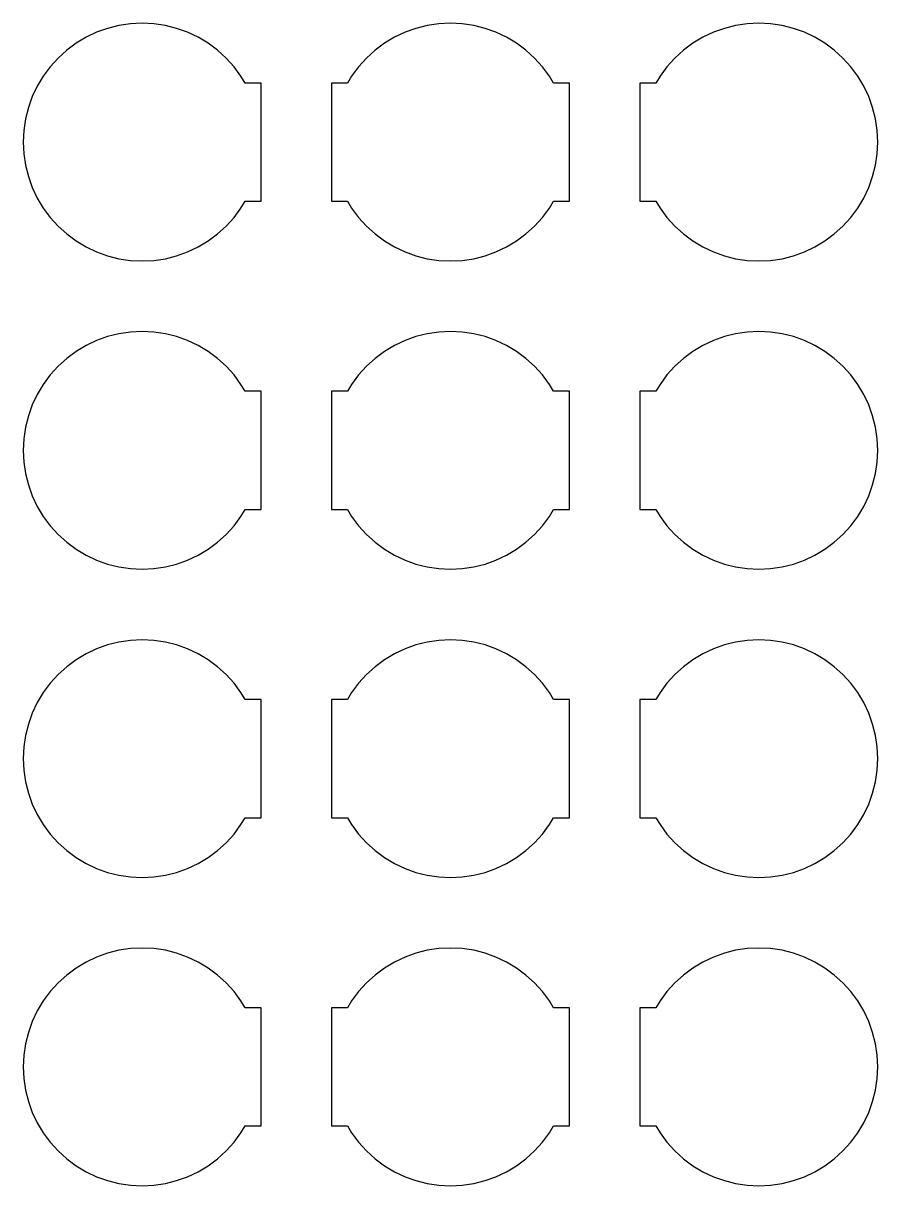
# Model space of a CAD drawing. Extents: x -5 to 101, y -4 to 66.
# Drawn here: x -4.97 to 19.97, y -3.97 to 29.97 of the extents above; entities that cross this region are included whole.
import ezdxf

# ---------------------------------------------------------------- set-up
doc = ezdxf.new("R2010")
doc.units = 0

msp = doc.modelspace()

# ---------------------------------------------------------------- linework, layer by layer
for p, q in [((-2.17696, 29.9033), (-2.50728, 29.8206)), ((-1.84012, 29.9533), (-2.17696, 29.9033)), ((-1.5, 29.97), (-1.84012, 29.9533)), ((-1.15987, 29.9533), (-1.5, 29.97)), ((-0.82303, 29.9033), (-1.15987, 29.9533)), ((-0.49271, 29.8206), (-0.82303, 29.9033)), ((6.82303, 29.9033), (6.49271, 29.8206)), ((7.15987, 29.9533), (6.82303, 29.9033)), ((7.5, 29.97), (7.15987, 29.9533)), ((7.84013, 29.9533), (7.5, 29.97)), ((8.17697, 29.9033), (7.84013, 29.9533)), ((8.50729, 29.8206), (8.17697, 29.9033)), ((15.823, 29.9033), (15.4927, 29.8206)), ((16.1599, 29.9533), (15.823, 29.9033)), ((16.5, 29.97), (16.1599, 29.9533)), ((16.8401, 29.9533), (16.5, 29.97)), ((17.177, 29.9033), (16.8401, 29.9533)), ((17.5073, 29.8206), (17.177, 29.9033)), ((-3.13574, 29.5603), (-3.42783, 29.3852)), ((-2.82791, 29.7059), (-3.13574, 29.5603)), ((-2.50728, 29.8206), (-2.82791, 29.7059)), ((-0.17207, 29.7059), (-0.49271, 29.8206)), ((0.13576, 29.5603), (-0.17207, 29.7059)), ((0.42784, 29.3852), (0.13576, 29.5603)), ((5.86424, 29.5603), (5.57216, 29.3852)), ((6.17207, 29.7059), (5.86424, 29.5603)), ((6.49271, 29.8206), (6.17207, 29.7059)), ((8.82793, 29.7059), (8.50729, 29.8206)), ((9.13576, 29.5603), (8.82793, 29.7059)), ((9.42784, 29.3852), (9.13576, 29.5603)), ((14.8642, 29.5603), (14.5722, 29.3852)), ((15.1721, 29.7059), (14.8642, 29.5603)), ((15.4927, 29.8206), (15.1721, 29.7059)), ((17.8279, 29.7059), (17.5073, 29.8206)), ((18.1357, 29.5603), (17.8279, 29.7059)), ((18.4278, 29.3852), (18.1357, 29.5603)), ((-3.42783, 29.3852), (-3.70134, 29.1823)), ((0.70135, 29.1823), (0.42784, 29.3852)), ((5.57216, 29.3852), (5.29865, 29.1823)), ((9.70135, 29.1823), (9.42784, 29.3852)), ((14.5722, 29.3852), (14.2986, 29.1823)), ((18.7013, 29.1823), (18.4278, 29.3852)), ((-3.95366, 28.9537), (-4.18234, 28.7013)), ((-3.70134, 29.1823), (-3.95366, 28.9537)), ((0.95367, 28.9537), (0.70135, 29.1823)), ((1.18236, 28.7013), (0.95367, 28.9537)), ((5.04633, 28.9537), (4.81764, 28.7013)), ((5.29865, 29.1823), (5.04633, 28.9537)), ((9.95367, 28.9537), (9.70135, 29.1823)), ((10.1824, 28.7013), (9.95367, 28.9537)), ((14.0463, 28.9537), (13.8176, 28.7013)), ((14.2986, 29.1823), (14.0463, 28.9537)), ((18.9537, 28.9537), (18.7013, 29.1823)), ((19.1823, 28.7013), (18.9537, 28.9537)), ((-4.18234, 28.7013), (-4.38519, 28.4278)), ((1.38521, 28.4278), (1.18236, 28.7013)), ((4.81764, 28.7013), (4.61479, 28.4278)), ((10.3852, 28.4278), (10.1824, 28.7013)), ((13.8176, 28.7013), (13.6148, 28.4278)), ((19.3852, 28.4278), (19.1823, 28.7013)), ((-4.38519, 28.4278), (-4.56026, 28.1357)), ((1.50677, 28.225), (1.38521, 28.4278)), ((1.97, 28.225), (1.50677, 28.225)), ((1.97, 24.775), (1.97, 28.225)), ((4.49323, 28.225), (4.03, 28.225)), ((4.03, 28.225), (4.03, 24.775)), ((4.61479, 28.4278), (4.49323, 28.225)), ((10.5068, 28.225), (10.3852, 28.4278)), ((10.97, 28.225), (10.5068, 28.225)), ((10.97, 24.775), (10.97, 28.225)), ((13.4932, 28.225), (13.03, 28.225)), ((13.03, 28.225), (13.03, 24.775)), ((13.6148, 28.4278), (13.4932, 28.225)), ((19.5603, 28.1357), (19.3852, 28.4278)), ((-4.56026, 28.1357), (-4.70586, 27.8279)), ((19.7059, 27.8279), (19.5603, 28.1357)), ((-4.82057, 27.5073), (-4.90332, 27.177)), ((-4.70586, 27.8279), (-4.82057, 27.5073)), ((19.8206, 27.5073), (19.7059, 27.8279)), ((19.9033, 27.177), (19.8206, 27.5073)), ((-4.90332, 27.177), (-4.95328, 26.8401)), ((19.9533, 26.8401), (19.9033, 27.177)), ((-4.95328, 26.8401), (-4.96999, 26.5)), ((19.97, 26.5), (19.9533, 26.8401)), ((-4.96999, 26.5), (-4.95328, 26.1599)), ((19.9533, 26.1599), (19.97, 26.5)), ((-4.95328, 26.1599), (-4.90332, 25.823)), ((19.9033, 25.823), (19.9533, 26.1599)), ((-4.90332, 25.823), (-4.82057, 25.4927)), ((19.8206, 25.4927), (19.9033, 25.823)), ((-4.82057, 25.4927), (-4.70586, 25.1721)), ((19.7059, 25.1721), (19.8206, 25.4927)), ((-4.70586, 25.1721), (-4.56026, 24.8643)), ((19.5603, 24.8643), (19.7059, 25.1721)), ((-4.56026, 24.8643), (-4.38519, 24.5722)), ((19.3852, 24.5722), (19.5603, 24.8643)), ((-4.38519, 24.5722), (-4.18234, 24.2987)), ((1.18236, 24.2987), (1.38521, 24.5722)), ((1.38521, 24.5722), (1.50677, 24.775)), ((1.50677, 24.775), (1.97, 24.775)), ((4.03, 24.775), (4.49323, 24.775)), ((4.49323, 24.775), (4.61479, 24.5722)), ((4.61479, 24.5722), (4.81764, 24.2987)), ((10.1824, 24.2987), (10.3852, 24.5722)), ((10.3852, 24.5722), (10.5068, 24.775)), ((10.5068, 24.775), (10.97, 24.775)), ((13.03, 24.775), (13.4932, 24.775)), ((13.4932, 24.775), (13.6148, 24.5722)), ((13.6148, 24.5722), (13.8176, 24.2987)), ((19.1823, 24.2987), (19.3852, 24.5722)), ((-4.18234, 24.2987), (-3.95366, 24.0463)), ((0.95367, 24.0463), (1.18236, 24.2987)), ((4.81764, 24.2987), (5.04633, 24.0463)), ((9.95367, 24.0463), (10.1824, 24.2987)), ((13.8176, 24.2987), (14.0463, 24.0463)), ((18.9537, 24.0463), (19.1823, 24.2987)), ((-3.95366, 24.0463), (-3.70134, 23.8177)), ((-3.70134, 23.8177), (-3.42783, 23.6148)), ((0.42784, 23.6148), (0.70135, 23.8177)), ((0.70135, 23.8177), (0.95367, 24.0463)), ((5.04633, 24.0463), (5.29865, 23.8177)), ((5.29865, 23.8177), (5.57216, 23.6148)), ((9.42784, 23.6148), (9.70135, 23.8177)), ((9.70135, 23.8177), (9.95367, 24.0463)), ((14.0463, 24.0463), (14.2986, 23.8177)), ((14.2986, 23.8177), (14.5722, 23.6148)), ((18.4278, 23.6148), (18.7013, 23.8177)), ((18.7013, 23.8177), (18.9537, 24.0463)), ((-3.42783, 23.6148), (-3.13574, 23.4397)), ((-3.13574, 23.4397), (-2.82791, 23.2941)), ((-0.17207, 23.2941), (0.13576, 23.4397)), ((0.13576, 23.4397), (0.42784, 23.6148)), ((5.57216, 23.6148), (5.86424, 23.4397)), ((5.86424, 23.4397), (6.17207, 23.2941)), ((8.82793, 23.2941), (9.13576, 23.4397)), ((9.13576, 23.4397), (9.42784, 23.6148)), ((14.5722, 23.6148), (14.8642, 23.4397)), ((14.8642, 23.4397), (15.1721, 23.2941)), ((17.8279, 23.2941), (18.1357, 23.4397)), ((18.1357, 23.4397), (18.4278, 23.6148)), ((-2.82791, 23.2941), (-2.50728, 23.1794)), ((-2.50728, 23.1794), (-2.17696, 23.0967)), ((-2.17696, 23.0967), (-1.84012, 23.0467)), ((-1.15987, 23.0467), (-0.82303, 23.0967)), ((-0.82303, 23.0967), (-0.49271, 23.1794)), ((-0.49271, 23.1794), (-0.17207, 23.2941)), ((6.17207, 23.2941), (6.49271, 23.1794)), ((6.49271, 23.1794), (6.82303, 23.0967)), ((6.82303, 23.0967), (7.15987, 23.0467)), ((7.84013, 23.0467), (8.17697, 23.0967)), ((8.17697, 23.0967), (8.50729, 23.1794)), ((8.50729, 23.1794), (8.82793, 23.2941)), ((15.1721, 23.2941), (15.4927, 23.1794)), ((15.4927, 23.1794), (15.823, 23.0967)), ((15.823, 23.0967), (16.1599, 23.0467)), ((16.8401, 23.0467), (17.177, 23.0967)), ((17.177, 23.0967), (17.5073, 23.1794)), ((17.5073, 23.1794), (17.8279, 23.2941)), ((-1.84012, 23.0467), (-1.5, 23.03)), ((-1.5, 23.03), (-1.15987, 23.0467)), ((7.15987, 23.0467), (7.5, 23.03)), ((7.5, 23.03), (7.84013, 23.0467)), ((16.1599, 23.0467), (16.5, 23.03)), ((16.5, 23.03), (16.8401, 23.0467)), ((-2.82791, 20.7059), (-3.13574, 20.5603)), ((-2.50728, 20.8206), (-2.82791, 20.7059)), ((-2.17696, 20.9033), (-2.50728, 20.8206)), ((-1.84012, 20.9533), (-2.17696, 20.9033)), ((-1.5, 20.97), (-1.84012, 20.9533)), ((-1.15987, 20.9533), (-1.5, 20.97)), ((-0.82303, 20.9033), (-1.15987, 20.9533)), ((-0.49271, 20.8206), (-0.82303, 20.9033)), ((-0.17207, 20.7059), (-0.49271, 20.8206)), ((0.13576, 20.5603), (-0.17207, 20.7059)), ((6.17207, 20.7059), (5.86424, 20.5603)), ((6.49271, 20.8206), (6.17207, 20.7059)), ((6.82303, 20.9033), (6.49271, 20.8206)), ((7.15987, 20.9533), (6.82303, 20.9033)), ((7.5, 20.97), (7.15987, 20.9533)), ((7.84013, 20.9533), (7.5, 20.97)), ((8.17697, 20.9033), (7.84013, 20.9533)), ((8.50729, 20.8206), (8.17697, 20.9033)), ((8.82793, 20.7059), (8.50729, 20.8206)), ((9.13576, 20.5603), (8.82793, 20.7059)), ((15.1721, 20.7059), (14.8642, 20.5603)), ((15.4927, 20.8206), (15.1721, 20.7059)), ((15.823, 20.9033), (15.4927, 20.8206)), ((16.1599, 20.9533), (15.823, 20.9033)), ((16.5, 20.97), (16.1599, 20.9533)), ((16.8401, 20.9533), (16.5, 20.97)), ((17.177, 20.9033), (16.8401, 20.9533)), ((17.5073, 20.8206), (17.177, 20.9033)), ((17.8279, 20.7059), (17.5073, 20.8206)), ((18.1357, 20.5603), (17.8279, 20.7059)), ((-3.42783, 20.3852), (-3.70134, 20.1823)), ((-3.13574, 20.5603), (-3.42783, 20.3852)), ((0.42784, 20.3852), (0.13576, 20.5603)), ((0.70135, 20.1823), (0.42784, 20.3852)), ((5.57216, 20.3852), (5.29865, 20.1823)), ((5.86424, 20.5603), (5.57216, 20.3852)), ((9.42784, 20.3852), (9.13576, 20.5603)), ((9.70135, 20.1823), (9.42784, 20.3852)), ((14.5722, 20.3852), (14.2986, 20.1823)), ((14.8642, 20.5603), (14.5722, 20.3852)), ((18.4278, 20.3852), (18.1357, 20.5603)), ((18.7013, 20.1823), (18.4278, 20.3852)), ((-3.70134, 20.1823), (-3.95366, 19.9537)), ((0.95367, 19.9537), (0.70135, 20.1823)), ((5.29865, 20.1823), (5.04633, 19.9537)), ((9.95367, 19.9537), (9.70135, 20.1823)), ((14.2986, 20.1823), (14.0463, 19.9537)), ((18.9537, 19.9537), (18.7013, 20.1823)), ((-4.18234, 19.7013), (-4.38519, 19.4278)), ((-3.95366, 19.9537), (-4.18234, 19.7013)), ((1.18236, 19.7013), (0.95367, 19.9537)), ((1.38521, 19.4278), (1.18236, 19.7013)), ((4.81764, 19.7013), (4.61479, 19.4278)), ((5.04633, 19.9537), (4.81764, 19.7013)), ((10.1824, 19.7013), (9.95367, 19.9537)), ((10.3852, 19.4278), (10.1824, 19.7013)), ((13.8176, 19.7013), (13.6148, 19.4278)), ((14.0463, 19.9537), (13.8176, 19.7013)), ((19.1823, 19.7013), (18.9537, 19.9537)), ((19.3852, 19.4278), (19.1823, 19.7013)), ((-4.38519, 19.4278), (-4.56026, 19.1357)), ((1.50677, 19.225), (1.38521, 19.4278)), ((4.61479, 19.4278), (4.49323, 19.225)), ((10.5068, 19.225), (10.3852, 19.4278)), ((13.6148, 19.4278), (13.4932, 19.225)), ((19.5603, 19.1357), (19.3852, 19.4278)), ((-4.56026, 19.1357), (-4.70586, 18.8279)), ((1.97, 19.225), (1.50677, 19.225)), ((1.97, 15.775), (1.97, 19.225)), ((4.49323, 19.225), (4.03, 19.225)), ((4.03, 19.225), (4.03, 15.775)), ((10.97, 19.225), (10.5068, 19.225)), ((10.97, 15.775), (10.97, 19.225)), ((13.4932, 19.225), (13.03, 19.225)), ((13.03, 19.225), (13.03, 15.775)), ((19.7059, 18.8279), (19.5603, 19.1357)), ((-4.70586, 18.8279), (-4.82057, 18.5073)), ((19.8206, 18.5073), (19.7059, 18.8279)), ((-4.82057, 18.5073), (-4.90332, 18.177)), ((19.9033, 18.177), (19.8206, 18.5073)), ((-4.90332, 18.177), (-4.95328, 17.8401)), ((19.9533, 17.8401), (19.9033, 18.177)), ((-4.95328, 17.8401), (-4.96999, 17.5)), ((19.97, 17.5), (19.9533, 17.8401)), ((-4.96999, 17.5), (-4.95328, 17.1599)), ((19.9533, 17.1599), (19.97, 17.5)), ((-4.95328, 17.1599), (-4.90332, 16.823)), ((19.9033, 16.823), (19.9533, 17.1599)), ((-4.90332, 16.823), (-4.82057, 16.4927)), ((19.8206, 16.4927), (19.9033, 16.823)), ((-4.82057, 16.4927), (-4.70586, 16.1721)), ((19.7059, 16.1721), (19.8206, 16.4927)), ((-4.70586, 16.1721), (-4.56026, 15.8643)), ((19.5603, 15.8643), (19.7059, 16.1721)), ((-4.56026, 15.8643), (-4.38519, 15.5722)), ((1.38521, 15.5722), (1.50677, 15.775)), ((1.50677, 15.775), (1.97, 15.775)), ((4.03, 15.775), (4.49323, 15.775)), ((4.49323, 15.775), (4.61479, 15.5722)), ((10.3852, 15.5722), (10.5068, 15.775)), ((10.5068, 15.775), (10.97, 15.775)), ((13.03, 15.775), (13.4932, 15.775)), ((13.4932, 15.775), (13.6148, 15.5722)), ((19.3852, 15.5722), (19.5603, 15.8643)), ((-4.38519, 15.5722), (-4.18234, 15.2987)), ((-4.18234, 15.2987), (-3.95366, 15.0463)), ((0.95367, 15.0463), (1.18236, 15.2987)), ((1.18236, 15.2987), (1.38521, 15.5722)), ((4.61479, 15.5722), (4.81764, 15.2987)), ((4.81764, 15.2987), (5.04633, 15.0463)), ((9.95367, 15.0463), (10.1824, 15.2987)), ((10.1824, 15.2987), (10.3852, 15.5722)), ((13.6148, 15.5722), (13.8176, 15.2987)), ((13.8176, 15.2987), (14.0463, 15.0463)), ((18.9537, 15.0463), (19.1823, 15.2987)), ((19.1823, 15.2987), (19.3852, 15.5722)), ((-3.95366, 15.0463), (-3.70134, 14.8177)), ((0.70135, 14.8177), (0.95367, 15.0463)), ((5.04633, 15.0463), (5.29865, 14.8177)), ((9.70135, 14.8177), (9.95367, 15.0463)), ((14.0463, 15.0463), (14.2986, 14.8177)), ((18.7013, 14.8177), (18.9537, 15.0463)), ((-3.70134, 14.8177), (-3.42783, 14.6148)), ((-3.42783, 14.6148), (-3.13574, 14.4397)), ((0.13576, 14.4397), (0.42784, 14.6148)), ((0.42784, 14.6148), (0.70135, 14.8177)), ((5.29865, 14.8177), (5.57216, 14.6148)), ((5.57216, 14.6148), (5.86424, 14.4397)), ((9.13576, 14.4397), (9.42784, 14.6148)), ((9.42784, 14.6148), (9.70135, 14.8177)), ((14.2986, 14.8177), (14.5722, 14.6148)), ((14.5722, 14.6148), (14.8642, 14.4397)), ((18.1357, 14.4397), (18.4278, 14.6148)), ((18.4278, 14.6148), (18.7013, 14.8177)), ((-3.13574, 14.4397), (-2.82791, 14.2941)), ((-2.82791, 14.2941), (-2.50728, 14.1794)), ((-0.49271, 14.1794), (-0.17207, 14.2941)), ((-0.17207, 14.2941), (0.13576, 14.4397)), ((5.86424, 14.4397), (6.17207, 14.2941)), ((6.17207, 14.2941), (6.49271, 14.1794)), ((8.50729, 14.1794), (8.82793, 14.2941)), ((8.82793, 14.2941), (9.13576, 14.4397)), ((14.8642, 14.4397), (15.1721, 14.2941)), ((15.1721, 14.2941), (15.4927, 14.1794)), ((17.5073, 14.1794), (17.8279, 14.2941)), ((17.8279, 14.2941), (18.1357, 14.4397)), ((-2.50728, 14.1794), (-2.17696, 14.0967)), ((-2.17696, 14.0967), (-1.84012, 14.0467)), ((-1.84012, 14.0467), (-1.5, 14.03)), ((-1.5, 14.03), (-1.15987, 14.0467)), ((-1.15987, 14.0467), (-0.82303, 14.0967)), ((-0.82303, 14.0967), (-0.49271, 14.1794)), ((6.49271, 14.1794), (6.82303, 14.0967)), ((6.82303, 14.0967), (7.15987, 14.0467)), ((7.15987, 14.0467), (7.5, 14.03)), ((7.5, 14.03), (7.84013, 14.0467)), ((7.84013, 14.0467), (8.17697, 14.0967)), ((8.17697, 14.0967), (8.50729, 14.1794)), ((15.4927, 14.1794), (15.823, 14.0967)), ((15.823, 14.0967), (16.1599, 14.0467)), ((16.1599, 14.0467), (16.5, 14.03)), ((16.5, 14.03), (16.8401, 14.0467)), ((16.8401, 14.0467), (17.177, 14.0967)), ((17.177, 14.0967), (17.5073, 14.1794)), ((-2.17696, 11.9033), (-2.50728, 11.8206)), ((-1.84012, 11.9533), (-2.17696, 11.9033)), ((-1.5, 11.97), (-1.84012, 11.9533)), ((-1.15987, 11.9533), (-1.5, 11.97)), ((-0.82303, 11.9033), (-1.15987, 11.9533)), ((-0.49271, 11.8206), (-0.82303, 11.9033)), ((6.82303, 11.9033), (6.49271, 11.8206)), ((7.15987, 11.9533), (6.82303, 11.9033)), ((7.5, 11.97), (7.15987, 11.9533)), ((7.84013, 11.9533), (7.5, 11.97)), ((8.17697, 11.9033), (7.84013, 11.9533)), ((8.50729, 11.8206), (8.17697, 11.9033)), ((15.823, 11.9033), (15.4927, 11.8206)), ((16.1599, 11.9533), (15.823, 11.9033)), ((16.5, 11.97), (16.1599, 11.9533)), ((16.8401, 11.9533), (16.5, 11.97)), ((17.177, 11.9033), (16.8401, 11.9533)), ((17.5073, 11.8206), (17.177, 11.9033)), ((-3.13574, 11.5603), (-3.42783, 11.3852)), ((-2.82791, 11.7059), (-3.13574, 11.5603)), ((-2.50728, 11.8206), (-2.82791, 11.7059)), ((-0.17207, 11.7059), (-0.49271, 11.8206)), ((0.13576, 11.5603), (-0.17207, 11.7059)), ((0.42784, 11.3852), (0.13576, 11.5603)), ((5.86424, 11.5603), (5.57216, 11.3852)), ((6.17207, 11.7059), (5.86424, 11.5603)), ((6.49271, 11.8206), (6.17207, 11.7059)), ((8.82793, 11.7059), (8.50729, 11.8206)), ((9.13576, 11.5603), (8.82793, 11.7059)), ((9.42784, 11.3852), (9.13576, 11.5603)), ((14.8642, 11.5603), (14.5722, 11.3852)), ((15.1721, 11.7059), (14.8642, 11.5603)), ((15.4927, 11.8206), (15.1721, 11.7059)), ((17.8279, 11.7059), (17.5073, 11.8206)), ((18.1357, 11.5603), (17.8279, 11.7059)), ((18.4278, 11.3852), (18.1357, 11.5603)), ((-3.42783, 11.3852), (-3.70134, 11.1823)), ((0.70135, 11.1823), (0.42784, 11.3852)), ((5.57216, 11.3852), (5.29865, 11.1823)), ((9.70135, 11.1823), (9.42784, 11.3852)), ((14.5722, 11.3852), (14.2986, 11.1823)), ((18.7013, 11.1823), (18.4278, 11.3852)), ((-3.95366, 10.9537), (-4.18234, 10.7013)), ((-3.70134, 11.1823), (-3.95366, 10.9537)), ((0.95367, 10.9537), (0.70135, 11.1823)), ((1.18236, 10.7013), (0.95367, 10.9537)), ((5.04633, 10.9537), (4.81764, 10.7013)), ((5.29865, 11.1823), (5.04633, 10.9537)), ((9.95367, 10.9537), (9.70135, 11.1823)), ((10.1824, 10.7013), (9.95367, 10.9537)), ((14.0463, 10.9537), (13.8176, 10.7013)), ((14.2986, 11.1823), (14.0463, 10.9537)), ((18.9537, 10.9537), (18.7013, 11.1823)), ((19.1823, 10.7013), (18.9537, 10.9537)), ((-4.18234, 10.7013), (-4.38519, 10.4278)), ((1.38521, 10.4278), (1.18236, 10.7013)), ((4.81764, 10.7013), (4.61479, 10.4278)), ((10.3852, 10.4278), (10.1824, 10.7013)), ((13.8176, 10.7013), (13.6148, 10.4278)), ((19.3852, 10.4278), (19.1823, 10.7013)), ((-4.38519, 10.4278), (-4.56026, 10.1357)), ((1.50677, 10.225), (1.38521, 10.4278)), ((1.97, 10.225), (1.50677, 10.225)), ((1.97, 6.77501), (1.97, 10.225)), ((4.49323, 10.225), (4.03, 10.225)), ((4.03, 10.225), (4.03, 6.77501)), ((4.61479, 10.4278), (4.49323, 10.225)), ((10.5068, 10.225), (10.3852, 10.4278)), ((10.97, 10.225), (10.5068, 10.225)), ((10.97, 6.77501), (10.97, 10.225)), ((13.4932, 10.225), (13.03, 10.225)), ((13.03, 10.225), (13.03, 6.77501)), ((13.6148, 10.4278), (13.4932, 10.225)), ((19.5603, 10.1357), (19.3852, 10.4278)), ((-4.56026, 10.1357), (-4.70586, 9.82791)), ((19.7059, 9.82791), (19.5603, 10.1357)), ((-4.82057, 9.50728), (-4.90332, 9.17696)), ((-4.70586, 9.82791), (-4.82057, 9.50728)), ((19.8206, 9.50728), (19.7059, 9.82791)), ((19.9033, 9.17696), (19.8206, 9.50728)), ((-4.90332, 9.17696), (-4.95328, 8.84012)), ((19.9533, 8.84012), (19.9033, 9.17696)), ((-4.95328, 8.84012), (-4.96999, 8.5)), ((19.97, 8.5), (19.9533, 8.84012)), ((-4.96999, 8.5), (-4.95328, 8.15988)), ((19.9533, 8.15988), (19.97, 8.5)), ((-4.95328, 8.15988), (-4.90332, 7.82304)), ((19.9033, 7.82304), (19.9533, 8.15988)), ((-4.90332, 7.82304), (-4.82057, 7.49272)), ((19.8206, 7.49272), (19.9033, 7.82304)), ((-4.82057, 7.49272), (-4.70586, 7.17209)), ((19.7059, 7.17209), (19.8206, 7.49272)), ((-4.70586, 7.17209), (-4.56026, 6.86426)), ((19.5603, 6.86426), (19.7059, 7.17209)), ((-4.56026, 6.86426), (-4.38519, 6.57217)), ((19.3852, 6.57217), (19.5603, 6.86426)), ((-4.38519, 6.57217), (-4.18234, 6.29866)), ((1.18236, 6.29866), (1.38521, 6.57217)), ((1.38521, 6.57217), (1.50677, 6.77501)), ((1.50677, 6.77501), (1.97, 6.77501)), ((4.03, 6.77501), (4.49323, 6.77501)), ((4.49323, 6.77501), (4.61479, 6.57217)), ((4.61479, 6.57217), (4.81764, 6.29866)), ((10.1824, 6.29866), (10.3852, 6.57217)), ((10.3852, 6.57217), (10.5068, 6.77501)), ((10.5068, 6.77501), (10.97, 6.77501)), ((13.03, 6.77501), (13.4932, 6.77501)), ((13.4932, 6.77501), (13.6148, 6.57217)), ((13.6148, 6.57217), (13.8176, 6.29866)), ((19.1823, 6.29866), (19.3852, 6.57217)), ((-4.18234, 6.29866), (-3.95366, 6.04634)), ((0.95367, 6.04634), (1.18236, 6.29866)), ((4.81764, 6.29866), (5.04633, 6.04634)), ((9.95367, 6.04634), (10.1824, 6.29866)), ((13.8176, 6.29866), (14.0463, 6.04634)), ((18.9537, 6.04634), (19.1823, 6.29866)), ((-3.95366, 6.04634), (-3.70134, 5.81766)), ((-3.70134, 5.81766), (-3.42783, 5.61481)), ((0.42784, 5.61481), (0.70135, 5.81766)), ((0.70135, 5.81766), (0.95367, 6.04634)), ((5.04633, 6.04634), (5.29865, 5.81766)), ((5.29865, 5.81766), (5.57216, 5.61481)), ((9.42784, 5.61481), (9.70135, 5.81766)), ((9.70135, 5.81766), (9.95367, 6.04634)), ((14.0463, 6.04634), (14.2986, 5.81766)), ((14.2986, 5.81766), (14.5722, 5.61481)), ((18.4278, 5.61481), (18.7013, 5.81766)), ((18.7013, 5.81766), (18.9537, 6.04634)), ((-3.42783, 5.61481), (-3.13574, 5.43974)), ((-3.13574, 5.43974), (-2.82791, 5.29414)), ((-0.17207, 5.29414), (0.13576, 5.43974)), ((0.13576, 5.43974), (0.42784, 5.61481)), ((5.57216, 5.61481), (5.86424, 5.43974)), ((5.86424, 5.43974), (6.17207, 5.29414)), ((8.82793, 5.29414), (9.13576, 5.43974)), ((9.13576, 5.43974), (9.42784, 5.61481)), ((14.5722, 5.61481), (14.8642, 5.43974)), ((14.8642, 5.43974), (15.1721, 5.29414)), ((17.8279, 5.29414), (18.1357, 5.43974)), ((18.1357, 5.43974), (18.4278, 5.61481)), ((-2.82791, 5.29414), (-2.50728, 5.17943)), ((-2.50728, 5.17943), (-2.17696, 5.09668)), ((-2.17696, 5.09668), (-1.84012, 5.04672)), ((-1.15987, 5.04672), (-0.82303, 5.09668)), ((-0.82303, 5.09668), (-0.49271, 5.17943)), ((-0.49271, 5.17943), (-0.17207, 5.29414)), ((6.17207, 5.29414), (6.49271, 5.17943)), ((6.49271, 5.17943), (6.82303, 5.09668)), ((6.82303, 5.09668), (7.15987, 5.04672)), ((7.84013, 5.04672), (8.17697, 5.09668)), ((8.17697, 5.09668), (8.50729, 5.17943)), ((8.50729, 5.17943), (8.82793, 5.29414)), ((15.1721, 5.29414), (15.4927, 5.17943)), ((15.4927, 5.17943), (15.823, 5.09668)), ((15.823, 5.09668), (16.1599, 5.04672)), ((16.8401, 5.04672), (17.177, 5.09668)), ((17.177, 5.09668), (17.5073, 5.17943)), ((17.5073, 5.17943), (17.8279, 5.29414)), ((-1.84012, 5.04672), (-1.5, 5.03001)), ((-1.5, 5.03001), (-1.15987, 5.04672)), ((7.15987, 5.04672), (7.5, 5.03001)), ((7.5, 5.03001), (7.84013, 5.04672)), ((16.1599, 5.04672), (16.5, 5.03001)), ((16.5, 5.03001), (16.8401, 5.04672)), ((-2.50728, 2.82057), (-2.82791, 2.70586)), ((-2.17696, 2.90332), (-2.50728, 2.82057)), ((-1.84012, 2.95328), (-2.17696, 2.90332)), ((-1.5, 2.96999), (-1.84012, 2.95328)), ((-1.15987, 2.95328), (-1.5, 2.96999)), ((-0.82303, 2.90332), (-1.15987, 2.95328)), ((-0.49271, 2.82057), (-0.82303, 2.90332)), ((-0.17207, 2.70586), (-0.49271, 2.82057)), ((6.49271, 2.82057), (6.17207, 2.70586)), ((6.82303, 2.90332), (6.49271, 2.82057)), ((7.15987, 2.95328), (6.82303, 2.90332)), ((7.5, 2.96999), (7.15987, 2.95328)), ((7.84013, 2.95328), (7.5, 2.96999)), ((8.17697, 2.90332), (7.84013, 2.95328)), ((8.50729, 2.82057), (8.17697, 2.90332)), ((8.82793, 2.70586), (8.50729, 2.82057)), ((15.4927, 2.82057), (15.1721, 2.70586)), ((15.823, 2.90332), (15.4927, 2.82057)), ((16.1599, 2.95328), (15.823, 2.90332)), ((16.5, 2.96999), (16.1599, 2.95328)), ((16.8401, 2.95328), (16.5, 2.96999)), ((17.177, 2.90332), (16.8401, 2.95328)), ((17.5073, 2.82057), (17.177, 2.90332)), ((17.8279, 2.70586), (17.5073, 2.82057)), ((-3.42783, 2.38519), (-3.70134, 2.18234)), ((-3.13574, 2.56026), (-3.42783, 2.38519)), ((-2.82791, 2.70586), (-3.13574, 2.56026)), ((0.13576, 2.56026), (-0.17207, 2.70586)), ((0.42784, 2.38519), (0.13576, 2.56026)), ((0.70135, 2.18234), (0.42784, 2.38519)), ((5.57216, 2.38519), (5.29865, 2.18234)), ((5.86424, 2.56026), (5.57216, 2.38519)), ((6.17207, 2.70586), (5.86424, 2.56026)), ((9.13576, 2.56026), (8.82793, 2.70586)), ((9.42784, 2.38519), (9.13576, 2.56026)), ((9.70135, 2.18234), (9.42784, 2.38519)), ((14.5722, 2.38519), (14.2986, 2.18234)), ((14.8642, 2.56026), (14.5722, 2.38519)), ((15.1721, 2.70586), (14.8642, 2.56026)), ((18.1357, 2.56026), (17.8279, 2.70586)), ((18.4278, 2.38519), (18.1357, 2.56026)), ((18.7013, 2.18234), (18.4278, 2.38519)), ((-3.70134, 2.18234), (-3.95366, 1.95366)), ((0.95367, 1.95366), (0.70135, 2.18234)), ((5.29865, 2.18234), (5.04633, 1.95366)), ((9.95367, 1.95366), (9.70135, 2.18234)), ((14.2986, 2.18234), (14.0463, 1.95366)), ((18.9537, 1.95366), (18.7013, 2.18234)), ((-4.18234, 1.70134), (-4.38519, 1.42783)), ((-3.95366, 1.95366), (-4.18234, 1.70134)), ((1.18236, 1.70134), (0.95367, 1.95366)), ((1.38521, 1.42783), (1.18236, 1.70134)), ((4.81764, 1.70134), (4.61479, 1.42783)), ((5.04633, 1.95366), (4.81764, 1.70134)), ((10.1824, 1.70134), (9.95367, 1.95366)), ((10.3852, 1.42783), (10.1824, 1.70134)), ((13.8176, 1.70134), (13.6148, 1.42783)), ((14.0463, 1.95366), (13.8176, 1.70134)), ((19.1823, 1.70134), (18.9537, 1.95366)), ((19.3852, 1.42783), (19.1823, 1.70134)), ((-4.38519, 1.42783), (-4.56026, 1.13574)), ((1.50677, 1.22499), (1.38521, 1.42783)), ((4.61479, 1.42783), (4.49323, 1.22499)), ((10.5068, 1.22499), (10.3852, 1.42783)), ((13.6148, 1.42783), (13.4932, 1.22499)), ((19.5603, 1.13574), (19.3852, 1.42783)), ((-4.56026, 1.13574), (-4.70586, 0.82791)), ((1.97, 1.22499), (1.50677, 1.22499)), ((1.97, -2.22499), (1.97, 1.22499)), ((4.49323, 1.22499), (4.03, 1.22499)), ((4.03, 1.22499), (4.03, -2.22499)), ((10.97, 1.22499), (10.5068, 1.22499)), ((10.97, -2.22499), (10.97, 1.22499)), ((13.4932, 1.22499), (13.03, 1.22499)), ((13.03, 1.22499), (13.03, -2.22499)), ((19.7059, 0.82791), (19.5603, 1.13574)), ((-4.70586, 0.82791), (-4.82057, 0.50728)), ((19.8206, 0.50728), (19.7059, 0.82791)), ((-4.82057, 0.50728), (-4.90332, 0.17696)), ((19.9033, 0.17696), (19.8206, 0.50728)), ((-4.90332, 0.17696), (-4.95328, -0.15988)), ((19.9533, -0.15988), (19.9033, 0.17696)), ((-4.95328, -0.15988), (-4.96999, -0.5)), ((19.97, -0.5), (19.9533, -0.15988)), ((-4.96999, -0.5), (-4.95328, -0.84012)), ((19.9533, -0.84012), (19.97, -0.5)), ((-4.95328, -0.84012), (-4.90332, -1.17696)), ((19.9033, -1.17696), (19.9533, -0.84012)), ((-4.90332, -1.17696), (-4.82057, -1.50728)), ((19.8206, -1.50728), (19.9033, -1.17696)), ((-4.82057, -1.50728), (-4.70586, -1.82791)), ((19.7059, -1.82791), (19.8206, -1.50728)), ((-4.70586, -1.82791), (-4.56026, -2.13574)), ((19.5603, -2.13574), (19.7059, -1.82791)), ((-4.56026, -2.13574), (-4.38519, -2.42783)), ((1.38521, -2.42783), (1.50677, -2.22499)), ((1.50677, -2.22499), (1.97, -2.22499)), ((4.03, -2.22499), (4.49323, -2.22499)), ((4.49323, -2.22499), (4.61479, -2.42783)), ((10.3852, -2.42783), (10.5068, -2.22499)), ((10.5068, -2.22499), (10.97, -2.22499)), ((13.03, -2.22499), (13.4932, -2.22499)), ((13.4932, -2.22499), (13.6148, -2.42783)), ((19.3852, -2.42783), (19.5603, -2.13574)), ((-4.38519, -2.42783), (-4.18234, -2.70134)), ((-4.18234, -2.70134), (-3.95366, -2.95366)), ((0.95367, -2.95366), (1.18236, -2.70134)), ((1.18236, -2.70134), (1.38521, -2.42783)), ((4.61479, -2.42783), (4.81764, -2.70134)), ((4.81764, -2.70134), (5.04633, -2.95366)), ((9.95367, -2.95366), (10.1824, -2.70134)), ((10.1824, -2.70134), (10.3852, -2.42783)), ((13.6148, -2.42783), (13.8176, -2.70134)), ((13.8176, -2.70134), (14.0463, -2.95366)), ((18.9537, -2.95366), (19.1823, -2.70134)), ((19.1823, -2.70134), (19.3852, -2.42783)), ((-3.95366, -2.95366), (-3.70134, -3.18234)), ((0.70135, -3.18234), (0.95367, -2.95366)), ((5.04633, -2.95366), (5.29865, -3.18234)), ((9.70135, -3.18234), (9.95367, -2.95366)), ((14.0463, -2.95366), (14.2986, -3.18234)), ((18.7013, -3.18234), (18.9537, -2.95366)), ((-3.70134, -3.18234), (-3.42783, -3.38519)), ((-3.42783, -3.38519), (-3.13574, -3.56026)), ((0.13576, -3.56026), (0.42784, -3.38519)), ((0.42784, -3.38519), (0.70135, -3.18234)), ((5.29865, -3.18234), (5.57216, -3.38519)), ((5.57216, -3.38519), (5.86424, -3.56026)), ((9.13576, -3.56026), (9.42784, -3.38519)), ((9.42784, -3.38519), (9.70135, -3.18234)), ((14.2986, -3.18234), (14.5722, -3.38519)), ((14.5722, -3.38519), (14.8642, -3.56026)), ((18.1357, -3.56026), (18.4278, -3.38519)), ((18.4278, -3.38519), (18.7013, -3.18234)), ((-3.13574, -3.56026), (-2.82791, -3.70586)), ((-2.82791, -3.70586), (-2.50728, -3.82057)), ((-0.49271, -3.82057), (-0.17207, -3.70586)), ((-0.17207, -3.70586), (0.13576, -3.56026)), ((5.86424, -3.56026), (6.17207, -3.70586)), ((6.17207, -3.70586), (6.49271, -3.82057)), ((8.50729, -3.82057), (8.82793, -3.70586)), ((8.82793, -3.70586), (9.13576, -3.56026)), ((14.8642, -3.56026), (15.1721, -3.70586)), ((15.1721, -3.70586), (15.4927, -3.82057)), ((17.5073, -3.82057), (17.8279, -3.70586)), ((17.8279, -3.70586), (18.1357, -3.56026)), ((-2.50728, -3.82057), (-2.17696, -3.90332)), ((-2.17696, -3.90332), (-1.84012, -3.95328)), ((-1.84012, -3.95328), (-1.5, -3.96999)), ((-1.5, -3.96999), (-1.15987, -3.95328)), ((-1.15987, -3.95328), (-0.82303, -3.90332)), ((-0.82303, -3.90332), (-0.49271, -3.82057)), ((6.49271, -3.82057), (6.82303, -3.90332)), ((6.82303, -3.90332), (7.15987, -3.95328)), ((7.15987, -3.95328), (7.5, -3.96999)), ((7.5, -3.96999), (7.84013, -3.95328)), ((7.84013, -3.95328), (8.17697, -3.90332)), ((8.17697, -3.90332), (8.50729, -3.82057)), ((15.4927, -3.82057), (15.823, -3.90332)), ((15.823, -3.90332), (16.1599, -3.95328)), ((16.1599, -3.95328), (16.5, -3.96999)), ((16.5, -3.96999), (16.8401, -3.95328)), ((16.8401, -3.95328), (17.177, -3.90332)), ((17.177, -3.90332), (17.5073, -3.82057))]:
    msp.add_line(p, q)

doc.saveas('drawing.dxf')
